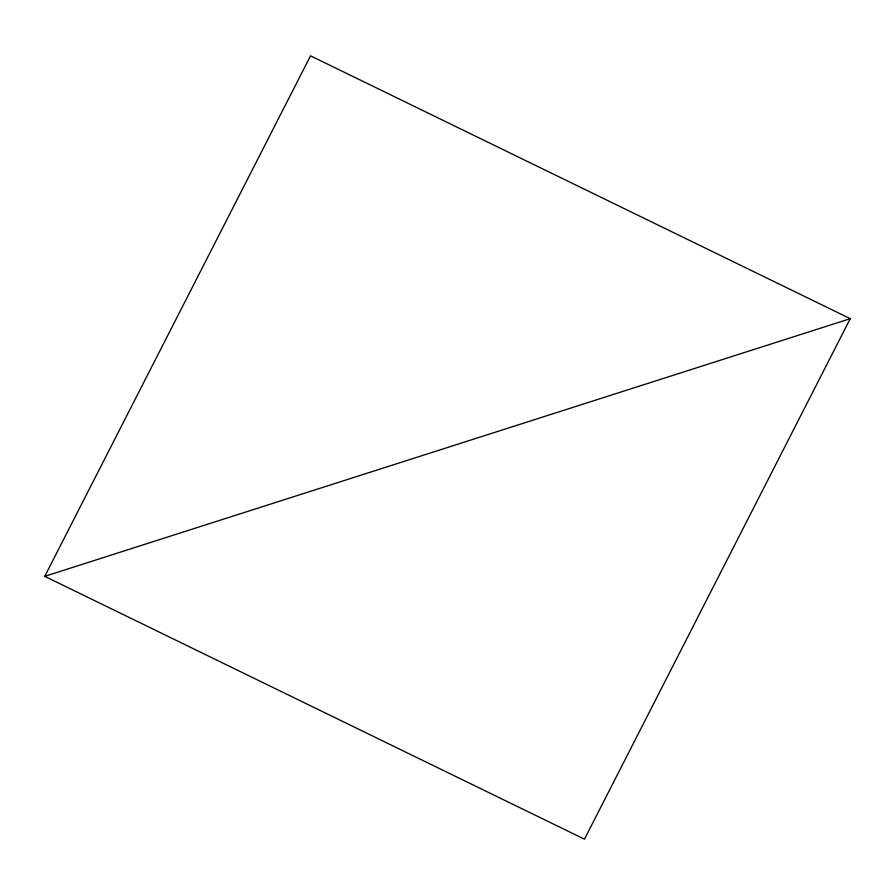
<?xml version="1.0" encoding="UTF-8"?>
<svg xmlns="http://www.w3.org/2000/svg" width="895" height="895" viewBox="0 0 895 895"><rect width="100%" height="100%" fill="white"/><g stroke="black" fill="none" stroke-linecap="round" stroke-linejoin="round"><path stroke-width="1.34" d="M44.75 576.335L310.531 55.826L850.25 318.665L584.469 839.174L44.75 576.335L850.25 318.665"/></g></svg>
